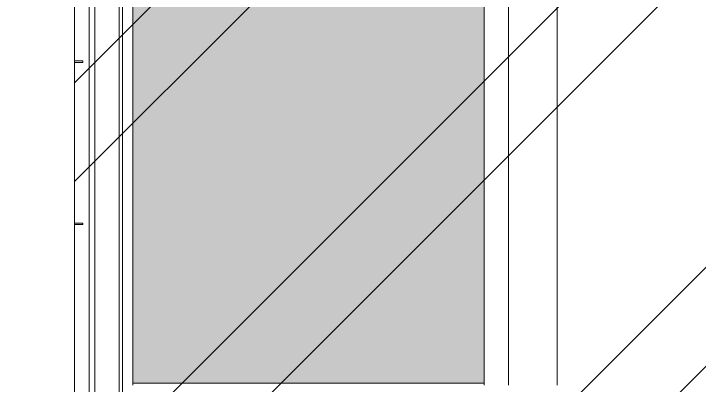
# Model space of a CAD drawing. Header units: millimetres. Extents: x -57519 to 497916, y -349472 to 446842.
# Drawn here: x 285903 to 290128, y 45707 to 47997 of the extents above; entities that cross this region are included whole.
import ezdxf

# ---------------------------------------------------------------- set-up
doc = ezdxf.new("R2010")
doc.units = ezdxf.units.MM
for name, color, linetype, lineweight in [('A-DETL-GENF', 92, 'Continuous', 5), ('A-DETL-WIDE', 214, 'Continuous', 18), ('A-FLOR', 192, 'Continuous', 5), ('A-FLOR-PATT', 8, 'Continuous', 5), ('A-WALL', 113, 'Continuous', 20)]:
    doc.layers.add(name, color=color, linetype=linetype, lineweight=lineweight)

msp = doc.modelspace()

# ---------------------------------------------------------------- hatches: boundary and pattern name
at = {"layer": 'A-DETL-GENF'}
h = msp.add_hatch(dxfattribs=at)
h.set_pattern_fill('FP_40', color=250, style=0, pattern_type=2)
h.set_pattern_definition([(45, (248763.4, 0), (-1257.236, 1257.236), []), (45, (248763.4, 1905), (-1257.236, 1257.236), [])])
h.paths.add_polyline_path([(325750.1, -8642.5), (328562.7, -8642.5), (328562.7, 4657.5), (341312.7, 4657.5), (341312.7, 30557.5), (342712.7, 30557.5), (342712.7, 48907.7), (339962.7, 48907.7), (339962.7, 52157.5), (338962.7, 52157.5), (338962.7, 53757.5), (297512.7, 53757.5), (297512.7, 52247.5), (286277.7, 52247.5), (286277.7, 34407.5), (285902.7, 34407.5), (285902.7, 7407.5), (286277.7, 7407.5), (286277.7, -2267.5), (315555.2, -2267.5), (315555.2, -8642.5), (321257.1, -8642.5)], flags=0)
at = {"layer": 'A-FLOR-PATT'}
h = msp.add_hatch(dxfattribs=at)
h.set_pattern_fill('FP_13', color=256, style=0, pattern_type=2)
h.set_pattern_definition([(90, (294002.73, 48863.74), (-179.605, 179.605), [47.625, -311.585]), (45, (294002.73, 48863.74), (-179.605, 179.605), [47.625, -206.375]), (135, (294002.73, 48863.74), (-179.605, -179.605), [47.625, -206.375])])
h.paths.add_polyline_path([(286637.7, 45720), (288802.7, 45720), (288802.7, 49607.5), (292502.7, 49607.5), (292502.7, 51922.5), (286637.7, 51920.1), (286637.7, 45781.8)], flags=0)
h.paths.add_polyline_path([(295850.2, 49607.5), (298602.7, 49607.5), (298602.7, 51922.5), (292652.7, 51922.5), (292652.7, 49607.5), (294298.8, 49607.5)], flags=0)
h.paths.add_polyline_path([(301317.7, 49607.5), (301317.7, 51922.5), (298752.7, 51922.5), (298752.7, 49607.5), (301038.4, 49607.5)], flags=0)

# ---------------------------------------------------------------- linework, layer by layer
at = {"layer": 'A-DETL-WIDE'}
msp.add_line((286277.7, 52247.5), (286277.7, 34407.5), dxfattribs=at)
at = {"layer": 'A-FLOR'}
for p, q in [((286277.7, 52282.5), (286277.7, 45697.5)), ((286402.7, 33857.5), (286402.7, 52157.5)), ((286637.7, 45707.5), (286637.7, 51922.5)), ((289252.7, 49157.5), (289252.7, 45707.5)), ((286637.7, 45720), (288802.7, 45720))]:
    msp.add_line(p, q, dxfattribs=at)
at = {"layer": 'A-WALL', "lineweight": 18}
for p, q in [((286367.7, 33882.5), (286367.7, 52157.5)), ((286552.7, 52007.5), (286552.7, 43532.5)), ((286572.7, 43552.5), (286572.7, 51987.5)), ((286277.7, 48697.5), (286277.7, 47707.5)), ((286277.7, 47707.5), (286327.7, 47707.5)), ((286327.7, 47707.5), (286327.7, 47697.5)), ((286327.7, 47697.5), (286277.7, 47697.5)), ((286277.7, 47697.5), (286277.7, 46707.5)), ((286277.7, 46707.5), (286327.7, 46707.5)), ((286327.7, 46697.5), (286277.7, 46697.5)), ((286277.7, 46697.5), (286277.7, 45707.5)), ((286327.7, 46707.5), (286327.7, 46697.5))]:
    msp.add_line(p, q, dxfattribs=at)
at = {"layer": 'A-WALL', "color": 254, "lineweight": 5}
msp.add_line((288802.7, 45707.5), (288802.7, 49607.5), dxfattribs=at)
at = {"layer": 'A-WALL', "color": 10, "lineweight": 5}
msp.add_line((288952.7, 45707.5), (288952.7, 49457.5), dxfattribs=at)

doc.saveas('drawing.dxf')
